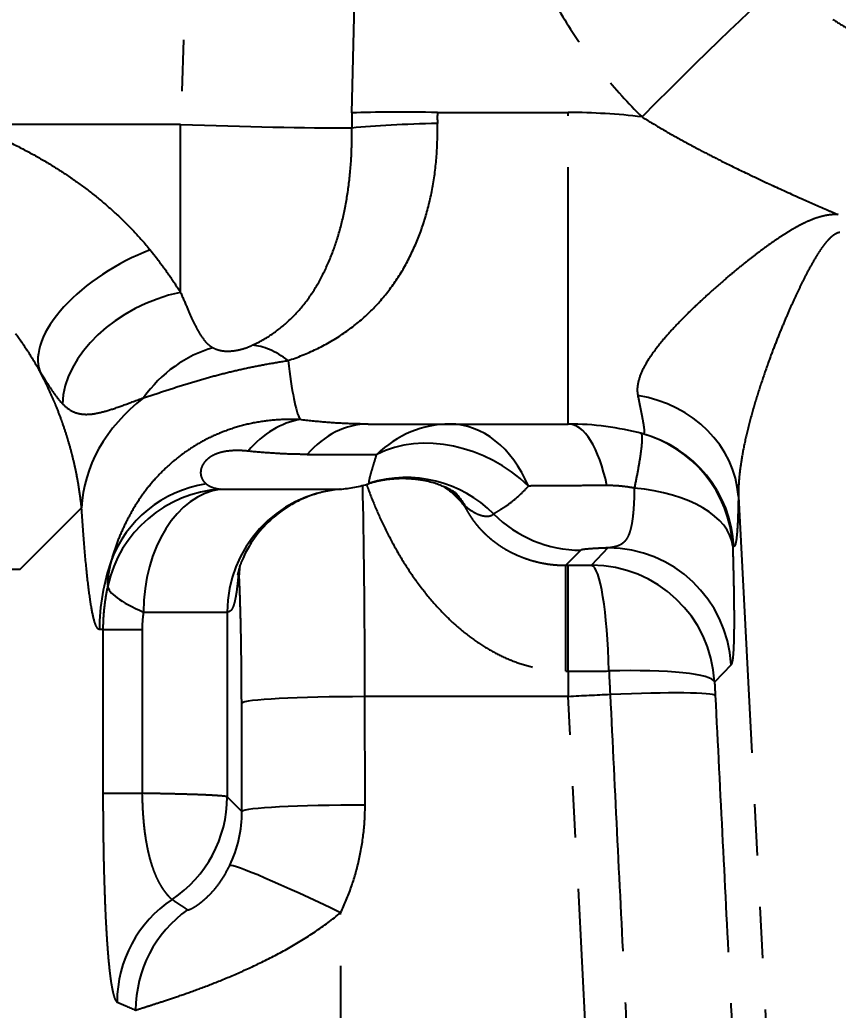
# Model space of a CAD drawing. Header units: inches. Extents: x 0 to 77285, y -118 to 40065.
# Drawn here: x 70164.64 to 70184.56, y 25491.97 to 25516.07 of the extents above; entities that cross this region are included whole.
import ezdxf

# ---------------------------------------------------------------- set-up
doc = ezdxf.new("R2010")
doc.units = ezdxf.units.IN
doc.header["$LTSCALE"] = 5
doc.header["$MEASUREMENT"] = 0
doc.linetypes.add('PHANTOM', pattern=[2.5, 1.25, -0.25, 0.25, -0.25, 0.25, -0.25])
doc.layers.add('66', color=6, linetype='PHANTOM')
doc.styles.add('SCI', font='')
doc.styles.get('SCI').set_extended_font_data('Gulim')
doc.dimstyles.new('SCH', dxfattribs={"dimtxt": 2.5, "dimasz": 2, "dimexe": 1.25, "dimexo": 0.625, "dimtad": 1, "dimdec": 8, "dimtxsty": 'SCI', "dimcen": 2.5, "dimclrd": 4, "dimclre": 4, "dimclrt": 7, "dimadec": 8, "dimazin": 2, "dimtfac": 1, "dimtdec": 8, "dimtmove": 0, "dimatfit": 3, "dimfxl": 1, "dimarcsym": 0})

# ---------------------------------------------------------------- blocks, each defined once
blk = doc.blocks.new('A$C4c8e5734')
for p, q in [((-82.669, -4.543), (-83.439, -26.586)), ((-77.19, -26.295), (-74.005, -26.295)), ((-74.005, -33.877), (-74.005, -26.295)), ((-83.439, -26.586), (-88.6, -26.586)), ((-83.439, -30.672), (-83.439, -26.586)), ((-84.404, -29.376), (-84.404, -29.376)), ((-77.667, -29.377), (-77.667, -29.377)), ((-83.287, -31.03), (-83.287, -31.03)), ((-87.26, -31.951), (-87.26, -31.951)), ((-78.875, -33.877), (-74.005, -33.877)), ((-73.574, -33.89), (-73.574, -33.89)), ((-72.243, -34.102), (-72.243, -34.102)), ((-80.357, -34.615), (-78.665, -34.615)), ((-78.852, -35.327), (-78.852, -35.327)), ((-82.463, -35.463), (-79.566, -35.463)), ((-69.865, -35.638), (-68.876, -54.502)), ((-87.351, -37.417), (-85.847, -35.913)), ((-73.698, -36.947), (-74.065, -37.314)), ((-73.039, -36.891), (-73.439, -37.312)), ((-74.065, -39.888), (-74.065, -37.314)), ((-74.065, -37.314), (-74.005, -37.314)), ((-74.005, -39.888), (-74.005, -37.314)), ((-87.351, -37.417), (-88.786, -37.417)), ((-84.342, -38.452), (-82.304, -38.452)), ((-82.304, -38.452), (-82.304, -42.948)), ((-85.328, -38.877), (-85.414, -38.877)), ((-85.328, -38.877), (-84.374, -38.877)), ((-85.328, -38.877), (-85.328, -42.862)), ((-84.374, -38.877), (-84.374, -42.862)), ((-70.045, -39.732), (-70.445, -40.154)), ((-74.065, -39.888), (-74.005, -39.888)), ((-74.005, -39.888), (-74.005, -40.51)), ((-81.947, -43.304), (-81.952, -40.667)), ((-78.949, -43.147), (-78.954, -40.51)), ((-74.005, -40.51), (-78.954, -40.51)), ((-73.433, -51.427), (-74.005, -40.51)), ((-85.328, -42.862), (-84.374, -42.862)), ((-81.947, -43.304), (-82.304, -42.948)), ((-79.524, -53.309), (-79.544, -45.767))]:
    blk.add_line(p, q)
for centre, radius, start, end in [((-63.4, -17.677), 6.544, 92, 268), ((-63.4, -17.677), 6.377, 92, 268), ((-79.864, -31.977), 3.5, 275.0313, 286.8076)]:
    blk.add_arc(centre, radius, start, end)
for centre, major_axis, ratio, start_param, end_param in [((-72.208, -26.665), (3.506, 3.565), 0.03672, 0.052395, 1.533473), ((-71.044, -26.121), (0.809, 11.417), 0.71727, 1.637593, 1.669818), ((-77.19, -26.452), (-3, 0.05), 0.052329, 4.713266, 5.478941), ((-73.427, -26.243), (0.446, 4.58), 0.816124, 1.661459, 1.719791), ((-74.006, -41.265), (14.99, 0), 0.998629, 1.450563, 1.570772), ((-83.439, -26.377), (5.996, -0.209), 0.034878, 4.713607, 5.481754), ((-77.19, -26.821), (-3, -0.054), 0.085792, 4.710843, 5.478558), ((-84.18, -31.272), (-2.638, -1.428), 0.495227, 4.450414, 6.202562), ((-83.439, -32.82), (-2.756, -1.186), 0.685692, 4.425552, 5.978149), ((-82.249, -34.843), (1.445, 2.629), 0.876652, 0.706431, 1.437786), ((-80.823, -34.753), (-1.261, 2.722), 0.498025, 5.533945, 6.02421), ((-67.21, -29.794), (-1.568, -2.558), 0.362971, 5.940024, 5.941031), ((-80.421, -25.875), (0, 8.002), 0.085145, 2.509841, 2.977792), ((-80.854, -35.913), (-4.99, -0.318), 0.771392, 5.436073, 6.20085), ((-72.859, -35.795), (3, -0.044), 0.886632, 0.075534, 1.400967), ((-80.532, -36.729), (0.497, 2.959), 0.707787, 0.232967, 0.861602), ((-78.875, -36.877), (0, 3), 0.751491, 0, 0.7169), ((-76.887, -36.877), (0, 3), 0.902072, 6.28318, 7.000075), ((-76.887, -36.877), (0, 3), 0.734729, 5.232784, 6.283176), ((-76.887, -36.877), (0, 3), 0.734729, 6.283176, 6.283185), ((-74.005, -36.877), (0, 3), 0.362415, 6.283181, 6.283185), ((-74.005, -36.877), (0, 3), 0.362415, 5.237138, 6.283181), ((-74.005, -40.792), (6.959, 0), 0.993748, 1.307596, 1.570844), ((-76.887, -36.877), (-2.605, 1.489), 0.785875, 4.400625, 5.806784), ((-72.998, -37.005), (0.756, 2.903), 0.99933, 5.019138, 6.283271), ((-72.97, -37.013), (0.776, 2.898), 0.999327, 5.026222, 6.283185), ((-77.946, -38.176), (-2.194, 2.046), 0.998781, 4.674893, 5.766552), ((-82.303, -38.207), (-2.971, 0.419), 0.97101, 5.021228, 6.075402), ((-79.094, -40.877), (0, -7), 0.01996, 1.623153, 2.476162), ((-79.016, -37.548), (2.606, 1.486), 0.793552, 0.079463, 0.380539), ((-82.284, -38.452), (-2.526, -1.618), 0.99738, 4.203558, 5.498005), ((-82.284, -38.452), (0, 3), 0.685909, 0.086988, 1.570797), ((-79.306, -38.452), (0, 3), 0.999391, 0.086944, 1.570796), ((-79.016, -37.548), (2.912, 0.72), 0.989581, 0.342121, 0.515296), ((-79.029, -37.495), (2.915, 0.711), 0.98932, 0.337245, 0.469706), ((-79.029, -37.495), (2.275, 1.955), 0.942663, 6.138198, 6.267792), ((-72.998, -37.005), (2.999, 0.092), 0.52918, 0.041144, 1.35325), ((-73.698, -33.949), (-2.121, 2.121), 0.998783, 1.568379, 2.355586), ((-73.039, -39.889), (2.176, -2.065), 0.998843, 0.812156, 2.329437), ((-80.421, -38.877), (0, -5), 0.99863, 4.370762, 4.712389), ((-79.016, -37.548), (-2.996, -0.157), 0.831888, 6.141402, 6.220253), ((-74.005, -37.176), (3.938, 0), 0.034899, 4.712389, 4.856591), ((-73.439, -40.31), (2.176, -2.065), 0.998843, 0.812156, 2.329437), ((-73.439, -40.31), (-0.015, 3), 0.143615, 4.853705, 6.247913), ((-79.029, -37.495), (-2.989, 0.262), 0.928278, 0.074755, 0.093995), ((-79.029, -37.495), (-2.915, -0.711), 0.98932, 6.022102, 6.041418), ((-79.016, -37.548), (-2.912, -0.72), 0.989581, 5.980555, 6.038345), ((-82.284, -38.452), (-2.924, 0.669), 0.205752, 0.05232, 0.838434), ((-74.005, -39.648), (6.891, 0), 0.034899, 4.712389, 4.856591), ((-73.439, -40.31), (2.997, 0.143), 0.13618, 0.035235, 1.422212), ((-72.728, -40.81), (0.36, -6.873), 0.034899, 4.575701, 4.659793), ((-70.281, -40.682), (0.206, -3.927), 0.034899, 4.575701, 4.659793), ((-74.005, -40.877), (-6.99, -0.366), 0.052264, 4.563428, 4.70965), ((-73.423, -40.639), (2.996, 0.152), 0.052539, 0.034955, 1.421932), ((-78.954, -40.667), (-3, -0.005), 0.052336, 4.712293, 6.248231), ((-85.302, -42.948), (2.121, 2.121), 0.998783, 4.513028, 5.497178), ((-84.953, -43.297), (-1.596, 2.568), 0.991914, 3.706635, 4.15743), ((-78.949, -43.304), (-3, -0.005), 0.052336, 4.712293, 6.248231), ((-79.544, -45.924), (-2.703, 1.302), 0.047164, 4.735101, 6.236517), ((-81.989, -47.941), (1.22, 2.741), 0.998359, 1.005203, 1.988846), ((-81.536, -48.14), (1.185, 2.756), 0.998377, 1.023147, 1.976245), ((-95.449, -35.72), (-18.332, 13.376), 0.225517, 2.332237, 2.362059)]:
    blk.add_ellipse(centre, major_axis=major_axis, ratio=ratio, start_param=start_param, end_param=end_param)
for points, knots in [([(-79.269, -26.304), (-79.228, -24.532), (-79.148, -20.986), (-79.069, -17.441), (-79.03, -15.668)], [0, 0, 0, 0, 0.5, 0.9999994, 0.9999994, 0.9999994, 0.9999994]), ([(-75.906, -16.284), (-75.948, -16.743), (-75.983, -17.659), (-75.885, -19.035), (-75.636, -20.391), (-75.241, -21.713), (-74.705, -22.979), (-74.023, -24.2), (-73.188, -25.363), (-72.55, -26.067), (-72.208, -26.404)], [0, 0, 0, 0, 0.125, 0.25, 0.375, 0.5, 0.625, 0.75, 0.875, 1, 1, 1, 1]), ([(-77.308, -28.123), (-77.263, -27.874), (-77.23, -27.618), (-77.21, -27.357), (-77.19, -27.097), (-77.183, -26.832), (-77.19, -26.563)], [0.8, 0.8, 0.8, 0.8, 0.9, 0.9, 0.9, 1, 1, 1, 1]), ([(-71.744, -26.685), (-71.588, -26.777), (-71.431, -26.866), (-71.273, -26.953), (-71.115, -27.04), (-70.956, -27.125), (-70.792, -27.212)], [0.125, 0.125, 0.125, 0.125, 0.25, 0.25, 0.25, 0.375, 0.375, 0.375, 0.375]), ([(-86.75, -27.475), (-86.586, -27.573), (-86.431, -27.669), (-86.279, -27.77), (-86.126, -27.871), (-85.976, -27.975), (-85.827, -28.085)], [0.3333333, 0.3333333, 0.3333333, 0.3333333, 0.4444444, 0.4444444, 0.4444444, 0.5555556, 0.5555556, 0.5555556, 0.5555556]), ([(-70.275, -27.476), (-70.093, -27.567), (-69.9, -27.661), (-69.693, -27.761), (-69.53, -27.839), (-69.359, -27.92), (-69.178, -28.004)], [0.5, 0.5, 0.5, 0.5, 0.625, 0.625, 0.625, 0.7234284, 0.7234284, 0.7234284, 0.7234284]), ([(-69.03, -28.073), (-68.794, -28.182), (-68.542, -28.296), (-68.277, -28.414), (-68.088, -28.498), (-67.891, -28.585), (-67.687, -28.673)], [0.75, 0.75, 0.75, 0.75, 0.875, 0.875, 0.875, 0.9641961, 0.9641961, 0.9641961, 0.9641961]), ([(-85.39, -28.426), (-85.248, -28.544), (-85.112, -28.663), (-84.978, -28.788), (-84.844, -28.913), (-84.712, -29.043), (-84.578, -29.185)], [0.6666667, 0.6666667, 0.6666667, 0.6666667, 0.7777778, 0.7777778, 0.7777778, 0.8888889, 0.8888889, 0.8888889, 0.8888889]), ([(-79.846, -29.961), (-79.765, -29.775), (-79.693, -29.581), (-79.631, -29.382), (-79.568, -29.183), (-79.514, -28.978), (-79.467, -28.765)], [0.5, 0.5, 0.5, 0.5, 0.6, 0.6, 0.6, 0.7, 0.7, 0.7, 0.7]), ([(-78.049, -30.151), (-77.928, -29.948), (-77.821, -29.736), (-77.726, -29.519), (-77.632, -29.302), (-77.551, -29.078), (-77.482, -28.846)], [0.5, 0.5, 0.5, 0.5, 0.6, 0.6, 0.6, 0.7, 0.7, 0.7, 0.7]), ([(-67.763, -28.808), (-67.821, -28.82), (-67.88, -28.836), (-67.94, -28.855), (-68, -28.874), (-68.061, -28.897), (-68.122, -28.923)], [0.09090909, 0.09090909, 0.09090909, 0.09090909, 0.13636364, 0.13636364, 0.13636364, 0.18181818, 0.18181818, 0.18181818, 0.18181818]), ([(-68.31, -29.01), (-68.374, -29.042), (-68.44, -29.077), (-68.506, -29.116), (-68.573, -29.154), (-68.641, -29.194), (-68.71, -29.238)], [0.22727273, 0.22727273, 0.22727273, 0.22727273, 0.27272727, 0.27272727, 0.27272727, 0.31818182, 0.31818182, 0.31818182, 0.31818182]), ([(-67.567, -29.293), (-67.598, -29.317), (-67.63, -29.345), (-67.662, -29.378), (-67.694, -29.411), (-67.726, -29.448), (-67.76, -29.49), (-67.793, -29.531), (-67.826, -29.577), (-67.861, -29.627)], [0.0909091, 0.0909091, 0.0909091, 0.0909091, 0.1363636, 0.1363636, 0.1363636, 0.1818182, 0.1818182, 0.1818182, 0.2272727, 0.2272727, 0.2272727, 0.2272727]), ([(-84.18, -29.64), (-84.093, -29.747), (-84.008, -29.857), (-83.925, -29.968), (-83.842, -30.079), (-83.761, -30.192), (-83.68, -30.309)], [0, 0, 0, 0, 0.3333333, 0.3333333, 0.3333333, 0.6666667, 0.6666667, 0.6666667, 0.6666667]), ([(-69.143, -29.53), (-69.218, -29.584), (-69.296, -29.641), (-69.377, -29.702), (-69.458, -29.763), (-69.541, -29.827), (-69.627, -29.895)], [0.40909091, 0.40909091, 0.40909091, 0.40909091, 0.45454545, 0.45454545, 0.45454545, 0.5, 0.5, 0.5, 0.5]), ([(-69.627, -29.895), (-69.714, -29.963), (-69.803, -30.035), (-69.895, -30.11), (-69.925, -30.134), (-69.954, -30.159), (-69.984, -30.184)], [0.5, 0.5, 0.5, 0.5, 0.54545455, 0.54545455, 0.54545455, 0.5598705, 0.5598705, 0.5598705, 0.5598705]), ([(-68.305, -30.411), (-68.345, -30.491), (-68.387, -30.576), (-68.429, -30.666), (-68.471, -30.756), (-68.515, -30.85), (-68.56, -30.95)], [0.40909091, 0.40909091, 0.40909091, 0.40909091, 0.45454545, 0.45454545, 0.45454545, 0.5, 0.5, 0.5, 0.5]), ([(-83.439, -30.672), (-83.381, -30.808), (-83.329, -30.932), (-83.28, -31.045), (-83.232, -31.157), (-83.188, -31.259), (-83.146, -31.348)], [0, 0, 0, 0, 0.1666667, 0.1666667, 0.1666667, 0.3333333, 0.3333333, 0.3333333, 0.3333333]), ([(-70.482, -30.611), (-70.584, -30.702), (-70.689, -30.798), (-70.798, -30.899), (-70.906, -31), (-71.018, -31.107), (-71.132, -31.221), (-71.247, -31.335), (-71.363, -31.455), (-71.477, -31.58)], [0.6363636, 0.6363636, 0.6363636, 0.6363636, 0.6818182, 0.6818182, 0.6818182, 0.7272727, 0.7272727, 0.7272727, 0.7727273, 0.7727273, 0.7727273, 0.7727273]), ([(-81.695, -31.961), (-81.539, -31.888), (-81.387, -31.804), (-81.24, -31.707), (-81.094, -31.61), (-80.952, -31.499), (-80.818, -31.375)], [0, 0, 0, 0, 0.1, 0.1, 0.1, 0.2, 0.2, 0.2, 0.2]), ([(-69.15, -32.418), (-69.203, -32.566), (-69.257, -32.721), (-69.311, -32.886), (-69.366, -33.05), (-69.421, -33.224), (-69.473, -33.403)], [0.68181818, 0.68181818, 0.68181818, 0.68181818, 0.72727273, 0.72727273, 0.72727273, 0.77272727, 0.77272727, 0.77272727, 0.77272727]), ([(-69.473, -33.403), (-69.526, -33.581), (-69.576, -33.764), (-69.621, -33.94), (-69.665, -34.117), (-69.704, -34.287), (-69.736, -34.447), (-69.768, -34.606), (-69.793, -34.755), (-69.813, -34.895)], [0.7727273, 0.7727273, 0.7727273, 0.7727273, 0.8181818, 0.8181818, 0.8181818, 0.8636364, 0.8636364, 0.8636364, 0.9090909, 0.9090909, 0.9090909, 0.9090909]), ([(-81.081, -33.775), (-81.259, -33.787), (-81.432, -33.809), (-81.599, -33.839), (-81.766, -33.869), (-81.928, -33.908), (-82.081, -33.954)], [0.0714286, 0.0714286, 0.0714286, 0.0714286, 0.1428571, 0.1428571, 0.1428571, 0.2142857, 0.2142857, 0.2142857, 0.2142857]), ([(-72.243, -34.102), (-72.231, -34.105), (-72.223, -34.121), (-72.218, -34.15), (-72.213, -34.179), (-72.211, -34.22), (-72.214, -34.274)], [0.0000066, 0.0000066, 0.0000066, 0.0000066, 0.1666667, 0.1666667, 0.1666667, 0.3333333, 0.3333333, 0.3333333, 0.3333333]), ([(-82.59, -34.613), (-82.626, -34.628), (-82.658, -34.644), (-82.688, -34.662), (-82.718, -34.68), (-82.746, -34.699), (-82.771, -34.72), (-82.797, -34.741), (-82.821, -34.763), (-82.842, -34.788), (-82.863, -34.812), (-82.883, -34.839), (-82.899, -34.868)], [0.3571429, 0.3571429, 0.3571429, 0.3571429, 0.4285714, 0.4285714, 0.4285714, 0.5, 0.5, 0.5, 0.5714286, 0.5714286, 0.5714286, 0.6428571, 0.6428571, 0.6428571, 0.6428571]), ([(-82.335, -34.542), (-82.385, -34.55), (-82.431, -34.561), (-82.474, -34.573), (-82.516, -34.584), (-82.555, -34.598), (-82.59, -34.613)], [0.2142857, 0.2142857, 0.2142857, 0.2142857, 0.2857143, 0.2857143, 0.2857143, 0.3571429, 0.3571429, 0.3571429, 0.3571429]), ([(-81.995, -34.523), (-82.058, -34.521), (-82.118, -34.522), (-82.175, -34.525), (-82.231, -34.528), (-82.285, -34.534), (-82.335, -34.542)], [0.0714286, 0.0714286, 0.0714286, 0.0714286, 0.1428571, 0.1428571, 0.1428571, 0.2142857, 0.2142857, 0.2142857, 0.2142857]), ([(-80.357, -34.615), (-80.501, -34.615), (-80.65, -34.612), (-80.803, -34.607), (-80.956, -34.601), (-81.112, -34.593), (-81.277, -34.581)], [0, 0, 0, 0, 0.3333333, 0.3333333, 0.3333333, 0.6666667, 0.6666667, 0.6666667, 0.6666667]), ([(-72.267, -34.735), (-72.283, -34.834), (-72.302, -34.942), (-72.324, -35.06), (-72.346, -35.177), (-72.371, -35.303), (-72.399, -35.436)], [0.6666667, 0.6666667, 0.6666667, 0.6666667, 0.8333333, 0.8333333, 0.8333333, 1, 1, 1, 1]), ([(-82.936, -34.958), (-82.945, -34.989), (-82.95, -35.021), (-82.951, -35.054), (-82.951, -35.087), (-82.947, -35.12), (-82.938, -35.153), (-82.928, -35.185), (-82.914, -35.217), (-82.894, -35.247)], [0.7142857, 0.7142857, 0.7142857, 0.7142857, 0.7857143, 0.7857143, 0.7857143, 0.8571429, 0.8571429, 0.8571429, 0.9285714, 0.9285714, 0.9285714, 0.9285714]), ([(-78.849, -35.271), (-78.847, -35.25), (-78.842, -35.222), (-78.833, -35.187), (-78.825, -35.151), (-78.813, -35.109), (-78.798, -35.057)], [0.2, 0.2, 0.2, 0.2, 0.4, 0.4, 0.4, 0.6, 0.6, 0.6, 0.6]), ([(-78.915, -35.346), (-78.897, -35.396), (-78.822, -35.602), (-78.667, -35.988), (-78.419, -36.52), (-78.121, -37.069), (-77.776, -37.607), (-77.398, -38.103), (-77.01, -38.53), (-76.629, -38.88), (-76.257, -39.164), (-75.879, -39.402), (-75.48, -39.599), (-75.049, -39.756), (-74.566, -39.863), (-74.235, -39.888), (-74.065, -39.888)], [0.0479076, 0.0479076, 0.0479076, 0.0479076, 0.0714286, 0.1428571, 0.2142857, 0.2857143, 0.3571429, 0.4285714, 0.5, 0.5714286, 0.6428571, 0.7142857, 0.7857143, 0.8571429, 0.9285714, 1, 1, 1, 1]), ([(-76.712, -35.584), (-76.712, -35.584), (-76.78, -35.511), (-77.144, -35.352), (-77.324, -35.284), (-77.743, -35.216), (-77.926, -35.199), (-78.352, -35.215), (-78.601, -35.251), (-78.852, -35.327)], [0.1563907, 0.1563907, 0.1563907, 0.1563907, 0.4745081, 0.4745081, 0.6353436, 0.6353436, 0.725709, 0.725709, 0.8224171, 0.8224171, 0.8224171, 0.8224171]), ([(-72.399, -35.436), (-72.47, -35.422), (-72.616, -35.399), (-72.839, -35.378), (-72.989, -35.373), (-73.064, -35.374)], [0, 0, 0, 0, 0.3333333, 0.6666667, 0.9999999, 0.9999999, 0.9999999, 0.9999999]), ([(-79.557, -35.463), (-79.788, -35.484), (-80.027, -35.532), (-80.477, -35.693), (-80.686, -35.795), (-81.232, -36.151), (-81.531, -36.472), (-81.873, -37.005), (-81.959, -37.222), (-82.039, -37.469), (-82.049, -37.529), (-82.053, -37.545), (-82.053, -37.546), (-82.053, -37.546)], [0, 0, 0, 0, 0.1134055, 0.1134055, 0.2106139, 0.2106139, 0.3873197, 0.3873197, 0.5333623, 0.5333623, 0.6580893, 0.6580893, 0.6769064, 0.6769064, 0.6769064, 0.6769064]), ([(-72.402, -35.627), (-72.404, -35.687), (-72.406, -35.745), (-72.409, -35.801), (-72.412, -35.858), (-72.415, -35.913), (-72.42, -35.966)], [0.0769231, 0.0769231, 0.0769231, 0.0769231, 0.1538462, 0.1538462, 0.1538462, 0.2307692, 0.2307692, 0.2307692, 0.2307692]), ([(-76.512, -35.892), (-76.512, -35.888), (-76.512, -35.884), (-76.512, -35.881), (-76.512, -35.877), (-76.512, -35.873), (-76.512, -35.869)], [0.3333333, 0.3333333, 0.3333333, 0.3333333, 0.6666667, 0.6666667, 0.6666667, 1, 1, 1, 1]), ([(-75.751, -36.015), (-75.715, -35.993), (-75.667, -35.965), (-75.613, -35.93), (-75.558, -35.895), (-75.497, -35.854), (-75.429, -35.804)], [0.2, 0.2, 0.2, 0.2, 0.4, 0.4, 0.4, 0.6, 0.6, 0.6, 0.6]), ([(-72.42, -35.966), (-72.424, -36.02), (-72.429, -36.071), (-72.434, -36.12), (-72.44, -36.17), (-72.446, -36.217), (-72.453, -36.261)], [0.2307692, 0.2307692, 0.2307692, 0.2307692, 0.3076923, 0.3076923, 0.3076923, 0.3846154, 0.3846154, 0.3846154, 0.3846154]), ([(-69.875, -36.077), (-69.879, -36.203), (-69.884, -36.31), (-69.89, -36.406), (-69.896, -36.502), (-69.904, -36.587), (-69.912, -36.656)], [0.2, 0.2, 0.2, 0.2, 0.4, 0.4, 0.4, 0.6, 0.6, 0.6, 0.6]), ([(-84.85, -36.442), (-84.91, -36.573), (-84.962, -36.703), (-85.008, -36.831), (-85.054, -36.958), (-85.093, -37.083), (-85.126, -37.202)], [0.8571429, 0.8571429, 0.8571429, 0.8571429, 0.9285714, 0.9285714, 0.9285714, 1, 1, 1, 1]), ([(-85.642, -38.132), (-85.666, -37.967), (-85.69, -37.774), (-85.714, -37.553), (-85.737, -37.332), (-85.761, -37.082), (-85.783, -36.808)], [0.5, 0.5, 0.5, 0.5, 0.6666667, 0.6666667, 0.6666667, 0.8333333, 0.8333333, 0.8333333, 0.8333333]), ([(-70.004, -36.849), (-70, -36.981), (-69.993, -37.236), (-69.985, -37.58), (-69.978, -37.912), (-69.974, -38.22), (-69.971, -38.503), (-69.971, -38.751), (-69.973, -38.969), (-69.978, -39.171), (-69.985, -39.363), (-69.996, -39.525), (-70.011, -39.638), (-70.027, -39.705), (-70.039, -39.726), (-70.045, -39.732)], [0.0000002, 0.0000002, 0.0000002, 0.0000002, 0.0769231, 0.1538462, 0.2307692, 0.3076923, 0.3846154, 0.4615385, 0.5384615, 0.6153846, 0.6923077, 0.7692308, 0.8461538, 0.9230769, 1, 1, 1, 1]), ([(-73.039, -36.891), (-73.105, -36.893), (-73.228, -36.899), (-73.384, -36.907), (-73.513, -36.916), (-73.611, -36.926), (-73.676, -36.936), (-73.695, -36.943), (-73.698, -36.947)], [0, 0, 0, 0, 0.1666667, 0.3333333, 0.5, 0.6666667, 0.8333333, 1, 1, 1, 1]), ([(-85.186, -37.47), (-85.2, -37.55), (-85.208, -37.618), (-85.212, -37.676), (-85.216, -37.734), (-85.216, -37.782), (-85.211, -37.815)], [0.3333333, 0.3333333, 0.3333333, 0.3333333, 0.6666667, 0.6666667, 0.6666667, 1, 1, 1, 1]), ([(-82.014, -37.548), (-82.016, -37.542), (-82.019, -37.53), (-82.023, -37.512), (-82.026, -37.501), (-82.027, -37.495)], [0, 0, 0, 0, 0.3333333, 0.6666667, 0.9999729, 0.9999729, 0.9999729, 0.9999729]), ([(-81.952, -40.667), (-81.953, -40.484), (-81.953, -40.306), (-81.955, -40.136), (-81.956, -39.966), (-81.957, -39.804), (-81.959, -39.643), (-81.961, -39.481), (-81.963, -39.321), (-81.965, -39.167), (-81.968, -39.012), (-81.971, -38.863), (-81.974, -38.721), (-81.977, -38.578), (-81.981, -38.441), (-81.985, -38.305)], [0, 0, 0, 0, 0.1428571, 0.1428571, 0.1428571, 0.2857143, 0.2857143, 0.2857143, 0.4285714, 0.4285714, 0.4285714, 0.5714286, 0.5714286, 0.5714286, 0.7142857, 0.7142857, 0.7142857, 0.7142857]), ([(-85.414, -38.877), (-85.441, -38.877), (-85.466, -38.848), (-85.492, -38.792), (-85.518, -38.736), (-85.543, -38.653), (-85.568, -38.543)], [0, 0, 0, 0, 0.1666667, 0.1666667, 0.1666667, 0.3333333, 0.3333333, 0.3333333, 0.3333333]), ([(-72.987, -40.461), (-72.928, -41.647), (-72.87, -42.833), (-72.812, -44.019), (-72.753, -45.205), (-72.695, -46.391), (-72.637, -47.577), (-72.578, -48.762), (-72.52, -49.948), (-72.462, -51.133)], [0, 0, 0, 0, 0.333333, 0.333333, 0.333333, 0.666667, 0.666667, 0.666667, 1, 1, 1, 1]), ([(-70.429, -40.482), (-70.369, -41.668), (-70.249, -44.041), (-70.069, -47.598), (-69.949, -49.969), (-69.89, -51.154)], [0, 0, 0, 0, 0.3333333, 0.6666667, 1, 1, 1, 1]), ([(-85.328, -42.862), (-85.328, -43.081), (-85.326, -43.514), (-85.318, -44.165), (-85.305, -44.767), (-85.289, -45.276), (-85.272, -45.715), (-85.252, -46.113), (-85.23, -46.474), (-85.206, -46.79), (-85.182, -47.054), (-85.158, -47.272), (-85.131, -47.47), (-85.1, -47.648), (-85.066, -47.792), (-85.029, -47.897), (-85, -47.935), (-84.985, -47.941)], [0, 0, 0, 0, 0.0666667, 0.1333333, 0.2, 0.2666667, 0.3333333, 0.4, 0.4666667, 0.5333333, 0.6, 0.6666667, 0.7333333, 0.8, 0.8666667, 0.9333333, 1, 1, 1, 1]), ([(-84.374, -42.862), (-84.374, -42.971), (-84.371, -43.08), (-84.366, -43.188), (-84.361, -43.297), (-84.354, -43.406), (-84.345, -43.51), (-84.336, -43.615), (-84.325, -43.716), (-84.313, -43.809), (-84.301, -43.902), (-84.287, -43.987), (-84.273, -44.066)], [0, 0, 0, 0, 0.0666667, 0.0666667, 0.0666667, 0.1333333, 0.1333333, 0.1333333, 0.2, 0.2, 0.2, 0.2666667, 0.2666667, 0.2666667, 0.2666667]), ([(-82.495, -45.045), (-82.452, -44.985), (-82.408, -44.92), (-82.365, -44.848), (-82.323, -44.777), (-82.281, -44.7), (-82.241, -44.618)], [0.8181818, 0.8181818, 0.8181818, 0.8181818, 0.9090909, 0.9090909, 0.9090909, 1, 1, 1, 1]), ([(-82.973, -45.54), (-82.94, -45.515), (-82.905, -45.487), (-82.867, -45.454), (-82.83, -45.422), (-82.791, -45.385), (-82.75, -45.345), (-82.709, -45.304), (-82.668, -45.259), (-82.625, -45.21)], [0.4545455, 0.4545455, 0.4545455, 0.4545455, 0.5454545, 0.5454545, 0.5454545, 0.6363636, 0.6363636, 0.6363636, 0.7272727, 0.7272727, 0.7272727, 0.7272727]), ([(-83.203, -45.681), (-83.186, -45.674), (-83.166, -45.664), (-83.143, -45.652), (-83.12, -45.639), (-83.094, -45.624), (-83.066, -45.605)], [0.1818182, 0.1818182, 0.1818182, 0.1818182, 0.2727273, 0.2727273, 0.2727273, 0.3636364, 0.3636364, 0.3636364, 0.3636364]), ([(-82.077, -47.253), (-81.878, -47.167), (-81.672, -47.072), (-81.461, -46.969), (-81.249, -46.865), (-81.033, -46.753), (-80.816, -46.63), (-80.599, -46.507), (-80.38, -46.373), (-80.167, -46.23)], [0.6363636, 0.6363636, 0.6363636, 0.6363636, 0.7272727, 0.7272727, 0.7272727, 0.8181818, 0.8181818, 0.8181818, 0.9090909, 0.9090909, 0.9090909, 0.9090909]), ([(-84.443, -48.109), (-84.397, -48.094), (-84.335, -48.074), (-84.257, -48.049), (-84.179, -48.025), (-84.086, -47.995), (-83.978, -47.96)], [0.0909091, 0.0909091, 0.0909091, 0.0909091, 0.1818182, 0.1818182, 0.1818182, 0.2727273, 0.2727273, 0.2727273, 0.2727273])]:
    blk.add_open_spline(points, degree=3, knots=knots)
for points in [[(-67.567, -24.03), (-67.459, -24.102), (-67.344, -24.174), (-67.219, -24.247)], [(-72.208, -26.404), (-72.054, -26.5), (-71.9, -26.594), (-71.744, -26.685)], [(-79.286, -27.4), (-79.273, -27.161), (-79.268, -26.918), (-79.273, -26.673)], [(-87.89, -26.884), (-87.67, -26.984), (-87.467, -27.083), (-87.279, -27.182)], [(-87.279, -27.182), (-87.09, -27.281), (-86.915, -27.378), (-86.75, -27.475)], [(-70.792, -27.212), (-70.756, -27.23), (-70.719, -27.249), (-70.683, -27.268)], [(-79.352, -28.103), (-79.322, -27.874), (-79.299, -27.64), (-79.286, -27.4)], [(-70.683, -27.268), (-70.552, -27.336), (-70.417, -27.405), (-70.275, -27.476)], [(-85.827, -28.085), (-85.678, -28.195), (-85.531, -28.309), (-85.39, -28.426)], [(-79.467, -28.765), (-79.421, -28.552), (-79.382, -28.331), (-79.352, -28.103)], [(-77.482, -28.846), (-77.412, -28.614), (-77.354, -28.372), (-77.308, -28.123)], [(-69.178, -28.004), (-69.129, -28.027), (-69.08, -28.05), (-69.03, -28.073)], [(-67.687, -28.673), (-67.605, -28.708), (-67.522, -28.744), (-67.437, -28.78)], [(-67.594, -28.783), (-67.648, -28.787), (-67.705, -28.796), (-67.763, -28.808)], [(-67.437, -28.78), (-67.487, -28.777), (-67.539, -28.778), (-67.594, -28.783)], [(-68.122, -28.923), (-68.184, -28.949), (-68.246, -28.978), (-68.31, -29.01)], [(-84.578, -29.185), (-84.445, -29.327), (-84.31, -29.479), (-84.18, -29.64)], [(-68.921, -29.376), (-68.993, -29.424), (-69.067, -29.475), (-69.143, -29.53)], [(-68.71, -29.238), (-68.779, -29.281), (-68.85, -29.327), (-68.921, -29.376)], [(-67.477, -29.239), (-67.506, -29.252), (-67.536, -29.27), (-67.567, -29.293)], [(-67.394, -29.214), (-67.42, -29.217), (-67.448, -29.225), (-67.477, -29.239)], [(-67.861, -29.627), (-67.895, -29.677), (-67.93, -29.731), (-67.966, -29.789)], [(-67.966, -29.789), (-68.002, -29.847), (-68.038, -29.909), (-68.075, -29.975)], [(-80.115, -30.493), (-80.016, -30.325), (-79.927, -30.147), (-79.846, -29.961)], [(-68.075, -29.975), (-68.112, -30.04), (-68.15, -30.109), (-68.188, -30.181)], [(-83.68, -30.309), (-83.6, -30.427), (-83.519, -30.549), (-83.439, -30.672)], [(-78.454, -30.731), (-78.305, -30.547), (-78.171, -30.353), (-78.049, -30.151)], [(-70.181, -30.349), (-70.279, -30.433), (-70.379, -30.52), (-70.482, -30.611)], [(-69.984, -30.184), (-70.049, -30.237), (-70.114, -30.292), (-70.181, -30.349)], [(-68.188, -30.181), (-68.226, -30.254), (-68.265, -30.33), (-68.305, -30.411)], [(-80.44, -30.967), (-80.323, -30.82), (-80.214, -30.661), (-80.115, -30.493)], [(-78.94, -31.248), (-78.764, -31.087), (-78.602, -30.914), (-78.454, -30.731)], [(-80.818, -31.375), (-80.683, -31.251), (-80.557, -31.115), (-80.44, -30.967)], [(-68.56, -30.95), (-68.605, -31.05), (-68.651, -31.155), (-68.698, -31.266)], [(-79.507, -31.693), (-79.306, -31.558), (-79.116, -31.409), (-78.94, -31.248)], [(-68.698, -31.266), (-68.746, -31.378), (-68.794, -31.494), (-68.844, -31.616)], [(-83.146, -31.348), (-83.105, -31.438), (-83.066, -31.517), (-83.027, -31.588)], [(-87.456, -31.67), (-87.358, -31.805), (-87.261, -31.946), (-87.162, -32.1)], [(-83.027, -31.588), (-82.988, -31.659), (-82.948, -31.722), (-82.908, -31.777)], [(-82.908, -31.777), (-82.867, -31.833), (-82.826, -31.881), (-82.782, -31.922)], [(-80.141, -32.055), (-79.921, -31.949), (-79.708, -31.828), (-79.507, -31.693)], [(-71.477, -31.58), (-71.591, -31.704), (-71.701, -31.831), (-71.8, -31.955)], [(-68.844, -31.616), (-68.893, -31.738), (-68.944, -31.866), (-68.995, -31.999)], [(-82.782, -31.922), (-82.739, -31.962), (-82.694, -31.995), (-82.646, -32.021)], [(-82.646, -32.021), (-82.608, -32.042), (-82.57, -32.057), (-82.531, -32.069)], [(-82.056, -32.078), (-82.017, -32.071), (-81.979, -32.061), (-81.94, -32.051)], [(-81.94, -32.051), (-81.902, -32.04), (-81.863, -32.028), (-81.822, -32.013)], [(-81.822, -32.013), (-81.781, -31.998), (-81.739, -31.981), (-81.695, -31.961)], [(-71.834, -31.999), (-71.919, -32.107), (-71.994, -32.212), (-72.058, -32.312)], [(-71.8, -31.955), (-71.812, -31.97), (-71.823, -31.984), (-71.834, -31.999)], [(-68.995, -31.999), (-69.046, -32.132), (-69.098, -32.271), (-69.15, -32.418)], [(-87.162, -32.1), (-87.063, -32.253), (-86.963, -32.418), (-86.866, -32.591)], [(-82.531, -32.069), (-82.492, -32.081), (-82.452, -32.09), (-82.412, -32.095)], [(-82.412, -32.095), (-82.372, -32.1), (-82.332, -32.102), (-82.292, -32.102)], [(-82.292, -32.102), (-82.252, -32.102), (-82.213, -32.1), (-82.174, -32.096)], [(-82.174, -32.096), (-82.134, -32.092), (-82.095, -32.086), (-82.056, -32.078)], [(-80.824, -32.332), (-80.588, -32.253), (-80.361, -32.161), (-80.141, -32.055)], [(-82.19, -32.596), (-82.044, -32.561), (-81.9, -32.529), (-81.754, -32.498)], [(-81.754, -32.498), (-81.608, -32.468), (-81.462, -32.439), (-81.307, -32.412)], [(-81.307, -32.412), (-81.153, -32.384), (-80.99, -32.358), (-80.824, -32.332)], [(-72.058, -32.312), (-72.13, -32.425), (-72.187, -32.532), (-72.23, -32.633)], [(-86.866, -32.591), (-86.826, -32.656), (-86.786, -32.722), (-86.746, -32.786)], [(-86.735, -32.845), (-86.777, -32.759), (-86.821, -32.674), (-86.866, -32.591)], [(-83.063, -32.831), (-82.917, -32.787), (-82.772, -32.746), (-82.627, -32.707)], [(-82.627, -32.707), (-82.482, -32.668), (-82.335, -32.631), (-82.19, -32.596)], [(-72.23, -32.633), (-72.273, -32.734), (-72.302, -32.831), (-72.316, -32.922)], [(-86.746, -32.786), (-86.727, -32.817), (-86.708, -32.848), (-86.688, -32.878)], [(-86.652, -33.017), (-86.679, -32.959), (-86.707, -32.902), (-86.735, -32.845)], [(-86.688, -32.878), (-86.64, -32.954), (-86.592, -33.028), (-86.542, -33.099)], [(-83.931, -33.105), (-83.79, -33.059), (-83.647, -33.012), (-83.502, -32.966)], [(-83.502, -32.966), (-83.356, -32.92), (-83.209, -32.874), (-83.063, -32.831)], [(-72.316, -32.922), (-72.33, -33.013), (-72.329, -33.099), (-72.313, -33.181)], [(-86.522, -33.305), (-86.564, -33.209), (-86.607, -33.112), (-86.652, -33.017)], [(-86.542, -33.099), (-86.531, -33.114), (-86.52, -33.129), (-86.509, -33.145)], [(-86.509, -33.145), (-86.457, -33.216), (-86.402, -33.286), (-86.345, -33.349)], [(-84.812, -33.413), (-84.667, -33.36), (-84.51, -33.3), (-84.342, -33.239)], [(-84.342, -33.239), (-84.209, -33.198), (-84.072, -33.152), (-83.931, -33.105)], [(-72.313, -33.181), (-72.289, -33.307), (-72.266, -33.42), (-72.247, -33.517)], [(-86.459, -33.457), (-86.479, -33.407), (-86.501, -33.356), (-86.522, -33.305)], [(-86.342, -33.761), (-86.378, -33.662), (-86.417, -33.561), (-86.459, -33.457)], [(-86.345, -33.349), (-86.334, -33.36), (-86.323, -33.372), (-86.312, -33.384)], [(-86.312, -33.384), (-86.234, -33.464), (-86.158, -33.521), (-86.078, -33.562)], [(-85.211, -33.547), (-85.09, -33.511), (-84.956, -33.466), (-84.812, -33.413)], [(-86.078, -33.562), (-85.998, -33.603), (-85.914, -33.626), (-85.826, -33.636)], [(-85.826, -33.636), (-85.738, -33.645), (-85.646, -33.64), (-85.545, -33.625)], [(-85.545, -33.625), (-85.443, -33.609), (-85.333, -33.582), (-85.211, -33.547)], [(-72.247, -33.517), (-72.243, -33.533), (-72.24, -33.548), (-72.237, -33.563)], [(-72.237, -33.563), (-72.222, -33.64), (-72.208, -33.708), (-72.197, -33.771)], [(-86.3, -33.881), (-86.313, -33.841), (-86.328, -33.801), (-86.342, -33.761)], [(-86.204, -34.173), (-86.233, -34.079), (-86.264, -33.982), (-86.3, -33.881)], [(-82.081, -33.954), (-82.235, -34), (-82.381, -34.053), (-82.518, -34.111)], [(-80.532, -33.77), (-80.719, -33.761), (-80.903, -33.763), (-81.081, -33.775)], [(-79.939, -33.831), (-80.128, -33.815), (-80.326, -33.795), (-80.532, -33.77)], [(-79.395, -33.865), (-79.572, -33.858), (-79.751, -33.847), (-79.939, -33.831)], [(-78.875, -33.877), (-79.045, -33.877), (-79.219, -33.873), (-79.395, -33.865)], [(-72.197, -33.771), (-72.183, -33.845), (-72.171, -33.912), (-72.165, -33.965)], [(-72.165, -33.965), (-72.158, -34.019), (-72.157, -34.059), (-72.161, -34.084)], [(-86.176, -34.264), (-86.185, -34.234), (-86.194, -34.204), (-86.204, -34.173)], [(-82.518, -34.111), (-82.655, -34.168), (-82.783, -34.23), (-82.905, -34.296)], [(-72.161, -34.084), (-72.166, -34.11), (-72.177, -34.12), (-72.194, -34.115)], [(-86.095, -34.552), (-86.12, -34.457), (-86.147, -34.362), (-86.176, -34.264)], [(-82.905, -34.296), (-83.026, -34.362), (-83.14, -34.432), (-83.25, -34.507)], [(-72.214, -34.274), (-72.216, -34.328), (-72.221, -34.393), (-72.23, -34.471)], [(-86.077, -34.623), (-86.083, -34.599), (-86.089, -34.575), (-86.095, -34.552)], [(-86.006, -34.923), (-86.028, -34.824), (-86.051, -34.723), (-86.077, -34.623)], [(-83.25, -34.507), (-83.36, -34.581), (-83.466, -34.66), (-83.568, -34.744)], [(-81.798, -34.536), (-81.866, -34.529), (-81.932, -34.524), (-81.995, -34.523)], [(-81.277, -34.581), (-81.442, -34.57), (-81.616, -34.555), (-81.798, -34.536)], [(-78.742, -34.868), (-78.72, -34.794), (-78.694, -34.711), (-78.665, -34.615)], [(-72.23, -34.471), (-72.239, -34.548), (-72.252, -34.636), (-72.267, -34.735)], [(-85.995, -34.975), (-85.999, -34.958), (-86.002, -34.941), (-86.006, -34.923)], [(-83.568, -34.744), (-83.671, -34.828), (-83.771, -34.918), (-83.869, -35.015)], [(-82.899, -34.868), (-82.915, -34.896), (-82.927, -34.926), (-82.936, -34.958)], [(-78.798, -35.057), (-78.783, -35.004), (-78.764, -34.941), (-78.742, -34.868)], [(-69.813, -34.895), (-69.833, -35.036), (-69.847, -35.168), (-69.855, -35.292)], [(-85.936, -35.28), (-85.953, -35.182), (-85.973, -35.079), (-85.995, -34.975)], [(-83.869, -35.015), (-83.967, -35.112), (-84.063, -35.217), (-84.156, -35.327)], [(-85.93, -35.313), (-85.932, -35.302), (-85.934, -35.291), (-85.936, -35.28)], [(-85.884, -35.609), (-85.898, -35.513), (-85.913, -35.415), (-85.93, -35.313)], [(-84.156, -35.327), (-84.248, -35.438), (-84.337, -35.555), (-84.42, -35.677)], [(-82.894, -35.247), (-82.874, -35.277), (-82.849, -35.306), (-82.818, -35.331)], [(-82.818, -35.331), (-82.793, -35.352), (-82.762, -35.372), (-82.728, -35.389)], [(-82.728, -35.389), (-82.693, -35.406), (-82.655, -35.421), (-82.61, -35.434)], [(-78.852, -35.327), (-78.843, -35.324), (-78.842, -35.32), (-78.845, -35.315)], [(-78.845, -35.315), (-78.85, -35.307), (-78.851, -35.293), (-78.849, -35.271)], [(-75.21, -35.624), (-75.133, -35.554), (-75.054, -35.475), (-74.974, -35.385)], [(-74.694, -35.383), (-74.791, -35.383), (-74.885, -35.384), (-74.974, -35.385)], [(-74.558, -35.382), (-74.604, -35.382), (-74.649, -35.382), (-74.694, -35.383)], [(-74.198, -35.379), (-74.322, -35.38), (-74.442, -35.381), (-74.558, -35.382)], [(-74.099, -35.379), (-74.132, -35.379), (-74.165, -35.379), (-74.198, -35.379)], [(-73.659, -35.376), (-73.811, -35.377), (-73.957, -35.378), (-74.099, -35.379)], [(-73.604, -35.376), (-73.622, -35.376), (-73.641, -35.376), (-73.659, -35.376)], [(-73.064, -35.374), (-73.251, -35.374), (-73.432, -35.375), (-73.604, -35.376)], [(-69.855, -35.292), (-69.864, -35.416), (-69.867, -35.531), (-69.865, -35.638)], [(-85.882, -35.623), (-85.883, -35.618), (-85.884, -35.614), (-85.884, -35.609)], [(-85.847, -35.913), (-85.857, -35.82), (-85.869, -35.723), (-85.882, -35.623)], [(-82.61, -35.434), (-82.566, -35.446), (-82.517, -35.456), (-82.463, -35.463)], [(-79.557, -35.463), (-79.559, -35.463), (-79.562, -35.463), (-79.566, -35.463)], [(-75.429, -35.804), (-75.361, -35.753), (-75.287, -35.693), (-75.21, -35.624)], [(-72.399, -35.436), (-72.399, -35.502), (-72.401, -35.566), (-72.402, -35.627)], [(-69.865, -35.638), (-69.867, -35.804), (-69.871, -35.951), (-69.875, -36.077)], [(-84.42, -35.677), (-84.503, -35.798), (-84.581, -35.924), (-84.653, -36.052)], [(-76.512, -35.869), (-76.445, -35.928), (-76.385, -35.971), (-76.328, -36.005)], [(-76.512, -35.903), (-76.512, -35.899), (-76.512, -35.895), (-76.512, -35.892)], [(-76.512, -35.903), (-76.503, -35.921), (-76.493, -35.94), (-76.482, -35.96)], [(-85.783, -36.808), (-85.805, -36.535), (-85.827, -36.237), (-85.847, -35.913)], [(-84.682, -36.105), (-84.743, -36.216), (-84.799, -36.329), (-84.85, -36.442)], [(-84.653, -36.052), (-84.663, -36.07), (-84.673, -36.087), (-84.682, -36.105)], [(-76.482, -35.96), (-76.467, -35.988), (-76.451, -36.017), (-76.433, -36.047)], [(-76.433, -36.047), (-76.419, -36.071), (-76.404, -36.095), (-76.388, -36.119)], [(-76.388, -36.119), (-76.369, -36.148), (-76.349, -36.177), (-76.328, -36.207)], [(-76.328, -36.005), (-76.322, -36.009), (-76.316, -36.013), (-76.31, -36.016)], [(-76.31, -36.016), (-76.253, -36.049), (-76.202, -36.071), (-76.157, -36.087)], [(-76.157, -36.087), (-76.153, -36.088), (-76.149, -36.09), (-76.145, -36.091)], [(-76.145, -36.091), (-76.1, -36.106), (-76.061, -36.113), (-76.027, -36.117)], [(-76.027, -36.117), (-76.025, -36.117), (-76.023, -36.117), (-76.021, -36.118)], [(-76.021, -36.118), (-75.987, -36.12), (-75.958, -36.119), (-75.933, -36.115)], [(-75.933, -36.115), (-75.932, -36.115), (-75.931, -36.115), (-75.93, -36.115)], [(-75.93, -36.115), (-75.904, -36.11), (-75.883, -36.103), (-75.866, -36.094)], [(-75.866, -36.094), (-75.866, -36.094), (-75.865, -36.094), (-75.865, -36.094)], [(-75.865, -36.094), (-75.847, -36.085), (-75.833, -36.074), (-75.822, -36.062)], [(-75.822, -36.062), (-75.813, -36.053), (-75.788, -36.037), (-75.751, -36.015)], [(-76.328, -36.207), (-76.308, -36.235), (-76.286, -36.263), (-76.264, -36.292)], [(-76.264, -36.292), (-76.242, -36.319), (-76.218, -36.347), (-76.194, -36.376)], [(-76.194, -36.376), (-76.166, -36.408), (-76.137, -36.44), (-76.107, -36.471)], [(-72.477, -36.386), (-72.486, -36.425), (-72.496, -36.461), (-72.507, -36.496)], [(-72.453, -36.261), (-72.461, -36.306), (-72.468, -36.347), (-72.477, -36.386)], [(-76.107, -36.471), (-76.082, -36.497), (-76.057, -36.522), (-76.031, -36.547)], [(-76.031, -36.547), (-75.995, -36.581), (-75.958, -36.615), (-75.919, -36.648)], [(-72.546, -36.598), (-72.561, -36.631), (-72.579, -36.664), (-72.6, -36.694)], [(-72.523, -36.545), (-72.53, -36.563), (-72.538, -36.581), (-72.546, -36.598)], [(-72.507, -36.496), (-72.512, -36.513), (-72.517, -36.529), (-72.523, -36.545)], [(-75.919, -36.648), (-75.894, -36.669), (-75.868, -36.69), (-75.842, -36.711)], [(-75.842, -36.711), (-75.799, -36.745), (-75.754, -36.778), (-75.71, -36.809)], [(-75.71, -36.809), (-75.686, -36.825), (-75.662, -36.841), (-75.639, -36.856)], [(-75.639, -36.856), (-75.59, -36.888), (-75.542, -36.917), (-75.494, -36.944)], [(-72.896, -36.87), (-72.932, -36.878), (-72.971, -36.883), (-73.011, -36.888)], [(-72.865, -36.863), (-72.875, -36.865), (-72.885, -36.868), (-72.896, -36.87)], [(-72.774, -36.833), (-72.802, -36.845), (-72.832, -36.855), (-72.865, -36.863)], [(-72.701, -36.793), (-72.724, -36.808), (-72.748, -36.822), (-72.774, -36.833)], [(-72.676, -36.774), (-72.684, -36.781), (-72.692, -36.787), (-72.701, -36.793)], [(-72.6, -36.694), (-72.622, -36.724), (-72.647, -36.751), (-72.676, -36.774)], [(-69.995, -36.851), (-69.998, -36.85), (-70.001, -36.849), (-70.004, -36.849)], [(-69.986, -36.853), (-69.989, -36.853), (-69.992, -36.852), (-69.995, -36.851)], [(-69.976, -36.856), (-69.98, -36.855), (-69.983, -36.854), (-69.986, -36.853)], [(-69.941, -36.811), (-69.952, -36.845), (-69.964, -36.859), (-69.976, -36.856)], [(-69.912, -36.656), (-69.921, -36.725), (-69.931, -36.778), (-69.941, -36.811)], [(-75.494, -36.944), (-75.474, -36.956), (-75.454, -36.967), (-75.434, -36.977)], [(-75.434, -36.977), (-75.383, -37.004), (-75.332, -37.029), (-75.282, -37.052)], [(-75.282, -37.052), (-75.265, -37.06), (-75.249, -37.067), (-75.232, -37.074)], [(-75.232, -37.074), (-75.179, -37.097), (-75.125, -37.119), (-75.07, -37.139)], [(-73.011, -36.888), (-73.02, -36.889), (-73.03, -36.89), (-73.039, -36.891)], [(-85.126, -37.202), (-85.152, -37.3), (-85.172, -37.39), (-85.186, -37.47)], [(-75.07, -37.139), (-75.057, -37.143), (-75.043, -37.148), (-75.03, -37.153)], [(-75.03, -37.153), (-74.971, -37.173), (-74.912, -37.192), (-74.85, -37.209)], [(-74.85, -37.209), (-74.839, -37.212), (-74.828, -37.215), (-74.818, -37.217)], [(-74.818, -37.217), (-74.752, -37.235), (-74.684, -37.25), (-74.612, -37.264)], [(-74.612, -37.264), (-74.604, -37.265), (-74.596, -37.267), (-74.588, -37.268)], [(-74.588, -37.268), (-74.511, -37.282), (-74.43, -37.293), (-74.346, -37.301)], [(-74.346, -37.301), (-74.342, -37.301), (-74.338, -37.302), (-74.334, -37.302)], [(-74.334, -37.302), (-74.246, -37.31), (-74.157, -37.314), (-74.065, -37.314)], [(-82.027, -37.495), (-82.039, -37.626), (-82.061, -37.837), (-82.091, -38.047), (-82.119, -38.187), (-82.144, -38.278), (-82.166, -38.338), (-82.188, -38.38), (-82.21, -38.41), (-82.232, -38.43), (-82.254, -38.443), (-82.277, -38.45), (-82.295, -38.452), (-82.304, -38.452)], [(-81.998, -37.907), (-82.003, -37.78), (-82.008, -37.66), (-82.014, -37.548)], [(-85.211, -37.815), (-85.237, -37.932), (-85.28, -38.166), (-85.319, -38.52), (-85.328, -38.758), (-85.328, -38.877)], [(-81.985, -38.305), (-81.989, -38.169), (-81.993, -38.035), (-81.998, -37.907)], [(-85.568, -38.543), (-85.593, -38.433), (-85.617, -38.297), (-85.642, -38.132)], [(-84.342, -38.452), (-84.349, -38.499), (-84.355, -38.545), (-84.36, -38.593)], [(-84.371, -38.734), (-84.373, -38.782), (-84.374, -38.829), (-84.374, -38.877)], [(-84.36, -38.593), (-84.365, -38.64), (-84.368, -38.687), (-84.371, -38.734)], [(-83.956, -42.87), (-84.089, -42.868), (-84.228, -42.865), (-84.374, -42.862)], [(-83.791, -42.874), (-83.845, -42.873), (-83.9, -42.872), (-83.956, -42.87)], [(-83.403, -42.884), (-83.524, -42.88), (-83.653, -42.877), (-83.791, -42.874)], [(-83.293, -42.887), (-83.329, -42.886), (-83.366, -42.885), (-83.403, -42.884)], [(-82.954, -42.898), (-83.056, -42.894), (-83.169, -42.891), (-83.293, -42.887)], [(-82.889, -42.901), (-82.91, -42.9), (-82.932, -42.899), (-82.954, -42.898)], [(-82.617, -42.914), (-82.694, -42.91), (-82.785, -42.905), (-82.889, -42.901)], [(-82.587, -42.916), (-82.597, -42.915), (-82.607, -42.915), (-82.617, -42.914)], [(-82.399, -42.931), (-82.446, -42.926), (-82.509, -42.921), (-82.587, -42.916)], [(-82.391, -42.932), (-82.394, -42.931), (-82.397, -42.931), (-82.399, -42.931)], [(-82.304, -42.948), (-82.314, -42.942), (-82.343, -42.937), (-82.391, -42.932)], [(-78.987, -43.831), (-78.962, -43.605), (-78.949, -43.377), (-78.949, -43.147)], [(-79.101, -44.5), (-79.05, -44.28), (-79.012, -44.056), (-78.987, -43.831)], [(-84.273, -44.066), (-84.261, -44.135), (-84.248, -44.199), (-84.235, -44.261)], [(-84.235, -44.261), (-84.233, -44.271), (-84.231, -44.28), (-84.228, -44.29)], [(-84.228, -44.29), (-84.213, -44.36), (-84.196, -44.427), (-84.178, -44.491)], [(-84.178, -44.491), (-84.16, -44.555), (-84.141, -44.615), (-84.121, -44.672)], [(-79.288, -45.148), (-79.214, -44.937), (-79.151, -44.72), (-79.101, -44.5)], [(-84.121, -44.672), (-84.101, -44.73), (-84.081, -44.783), (-84.061, -44.832)], [(-84.061, -44.832), (-84.057, -44.841), (-84.054, -44.849), (-84.05, -44.857)], [(-84.05, -44.857), (-84.033, -44.896), (-84.016, -44.933), (-83.999, -44.967)], [(-83.999, -44.967), (-83.979, -45.008), (-83.959, -45.046), (-83.938, -45.082)], [(-82.625, -45.21), (-82.582, -45.16), (-82.539, -45.105), (-82.495, -45.045)], [(-83.938, -45.082), (-83.925, -45.104), (-83.912, -45.126), (-83.899, -45.147)], [(-83.899, -45.147), (-83.891, -45.16), (-83.883, -45.172), (-83.875, -45.184)], [(-83.875, -45.184), (-83.853, -45.217), (-83.83, -45.248), (-83.808, -45.276)], [(-83.808, -45.276), (-83.799, -45.288), (-83.79, -45.3), (-83.78, -45.311)], [(-79.544, -45.767), (-79.447, -45.566), (-79.362, -45.36), (-79.288, -45.148)], [(-83.78, -45.311), (-83.768, -45.326), (-83.756, -45.34), (-83.744, -45.353)], [(-83.744, -45.353), (-83.727, -45.372), (-83.711, -45.388), (-83.696, -45.402)], [(-83.696, -45.402), (-83.693, -45.405), (-83.69, -45.408), (-83.687, -45.411)], [(-83.687, -45.411), (-83.67, -45.427), (-83.656, -45.438), (-83.645, -45.444)], [(-83.645, -45.444), (-83.604, -45.472), (-83.52, -45.528), (-83.394, -45.612), (-83.31, -45.667), (-83.268, -45.695)], [(-83.066, -45.605), (-83.038, -45.587), (-83.007, -45.565), (-82.973, -45.54)], [(-83.268, -45.695), (-83.264, -45.697), (-83.256, -45.698), (-83.245, -45.695)], [(-83.245, -45.695), (-83.234, -45.693), (-83.22, -45.689), (-83.203, -45.681)], [(-80.167, -46.23), (-79.953, -46.087), (-79.745, -45.934), (-79.544, -45.767)], [(-82.653, -47.491), (-82.47, -47.419), (-82.277, -47.34), (-82.077, -47.253)], [(-83.613, -47.84), (-83.477, -47.794), (-83.328, -47.742), (-83.168, -47.684)], [(-83.168, -47.684), (-83.007, -47.627), (-82.835, -47.562), (-82.653, -47.491)], [(-83.978, -47.96), (-83.87, -47.926), (-83.748, -47.886), (-83.613, -47.84)], [(-84.532, -48.14), (-84.519, -48.134), (-84.489, -48.124), (-84.443, -48.109)]]:
    blk.add_open_spline(points, degree=3)
blk = doc.blocks.new('A$Cf772756f')
at = {"layer": '66'}
blk.add_blockref('A$C4c8e5734', (124, 152.877), dxfattribs=at)
blk = doc.blocks.new('*D740')
at = {"color": 4, "lineweight": -2, "transparency": 16777216}
for p, q in [((69985.495, 25381.355), (69985.495, 25591.46)), ((70270.495, 25381.355), (70270.495, 25591.46)), ((69995.495, 25585.21), (70260.495, 25585.21))]:
    blk.add_line(p, q, dxfattribs=at)
at = {"color": 4, "transparency": 16777216}
for points in [[(69995.495, 25586.877), (69995.495, 25583.543), (69985.495, 25585.21)], [(70260.495, 25586.877), (70260.495, 25583.543), (70270.495, 25585.21)]]:
    blk.add_solid(points, dxfattribs=at)
at = {"layer": 'Defpoints', "color": 0, "transparency": 16777216}
for p in [(70270.495, 25585.21), (69985.495, 25378.23, 0), (70270.495, 25378.23, 0)]:
    blk.add_point(p, dxfattribs=at)
at = {"color": 7, "transparency": 16777216, "insert": (70127.995, 25594.743), "char_height": 12.5, "attachment_point": 5, "style": 'SCI'}
blk.add_mtext('285', dxfattribs=at)
blk = doc.blocks.new('*D741')
at = {"color": 4, "lineweight": -2, "transparency": 16777216}
for p, q in [((69945.495, 25410.355), (69945.495, 25621.382)), ((70310.495, 25410.355), (70310.495, 25621.382)), ((69955.495, 25615.132), (70300.495, 25615.132))]:
    blk.add_line(p, q, dxfattribs=at)
at = {"color": 4, "transparency": 16777216}
for points in [[(69955.495, 25616.799), (69955.495, 25613.465), (69945.495, 25615.132)], [(70300.495, 25616.799), (70300.495, 25613.465), (70310.495, 25615.132)]]:
    blk.add_solid(points, dxfattribs=at)
at = {"layer": 'Defpoints', "color": 0, "transparency": 16777216}
for p in [(70310.495, 25615.132), (69945.495, 25407.23, 0), (70310.495, 25407.23, 0)]:
    blk.add_point(p, dxfattribs=at)
at = {"color": 7, "transparency": 16777216, "insert": (70127.995, 25624.665), "char_height": 12.5, "attachment_point": 5, "style": 'SCI'}
blk.add_mtext('365', dxfattribs=at)
blk = doc.blocks.new('*D742')
at = {"color": 4, "lineweight": -2, "transparency": 16777216}
for p, q in [((69937.995, 25395.355), (69937.995, 25694.689)), ((70317.995, 25395.355), (70317.995, 25694.689)), ((69947.995, 25688.439), (70307.995, 25688.439))]:
    blk.add_line(p, q, dxfattribs=at)
at = {"color": 4, "transparency": 16777216}
for points in [[(69947.995, 25690.106), (69947.995, 25686.773), (69937.995, 25688.439)], [(70307.995, 25690.106), (70307.995, 25686.773), (70317.995, 25688.439)]]:
    blk.add_solid(points, dxfattribs=at)
at = {"layer": 'Defpoints', "color": 0, "transparency": 16777216}
for p in [(70317.995, 25688.439), (69937.995, 25392.23, 0), (70317.995, 25392.23, 0)]:
    blk.add_point(p, dxfattribs=at)
at = {"color": 7, "transparency": 16777216, "insert": (70127.995, 25697.972), "char_height": 12.5, "attachment_point": 5, "style": 'SCI'}
blk.add_mtext('380', dxfattribs=at)
blk = doc.blocks.new('*D1823')
at = {"color": 4, "lineweight": -2, "transparency": 16777216}
for p, q in [((69944.495, 25392.105), (69944.495, 25658.619)), ((70311.495, 25392.105), (70311.495, 25658.619)), ((69954.495, 25652.369), (70301.495, 25652.369))]:
    blk.add_line(p, q, dxfattribs=at)
at = {"color": 4, "transparency": 16777216}
for points in [[(69954.495, 25654.036), (69954.495, 25650.702), (69944.495, 25652.369)], [(70301.495, 25654.036), (70301.495, 25650.702), (70311.495, 25652.369)]]:
    blk.add_solid(points, dxfattribs=at)
at = {"layer": 'Defpoints', "color": 0, "transparency": 16777216}
for p in [(70311.495, 25652.369), (69944.495, 25388.98, 0), (70311.495, 25388.98, 0)]:
    blk.add_point(p, dxfattribs=at)
at = {"color": 7, "transparency": 16777216, "insert": (70127.995, 25661.911), "char_height": 12.5, "attachment_point": 5, "style": 'SCI'}
blk.add_mtext('367', dxfattribs=at)

msp = doc.modelspace()

# ---------------------------------------------------------------- block references
at = {"layer": '66'}
msp.add_blockref('A$Cf772756f', (70127.99460165, 25387.23021317, 0), dxfattribs=at)

# ---------------------------------------------------------------- dimensions: what is measured, and where the dimension line sits
for base, p1, p2, picture, middle in [((70317.9946016469, 25688.4392711657), (69937.9946016469, 25392.2302131725, -0.0000000047), (70317.9946016469, 25392.2302131725, -0.0000000047), '*D742', (70127.9946016469, 25697.9723936691)), ((70311.4946016469, 25652.3691486604), (69944.4946016469, 25388.9802131725, -0.0000000047), (70311.4946016469, 25388.9802131725, -0.0000000047), '*D1823', (70127.9946016469, 25661.9105934008)), ((70310.4946016468, 25615.1318823401), (69945.4946016468, 25407.2302131725, -0.0000000047), (70310.4946016468, 25407.2302131725, -0.0000000047), '*D741', (70127.9946016468, 25624.6650048434)), ((70270.4946016468, 25585.2098650904), (69985.4946016469, 25378.2302131725, -0.0000000047), (70270.4946016468, 25378.2302131725, -0.0000000047), '*D740', (70127.9946016469, 25594.7429875938))]:
    dim = msp.add_linear_dim(base=base, p1=p1, p2=p2, dimstyle='SCH', override={"dimscale": 5, "dimcen": 1})
    dim.commit()
    dim.dimension.update_dxf_attribs({"geometry": picture, "text_midpoint": middle})

doc.saveas('drawing.dxf')
